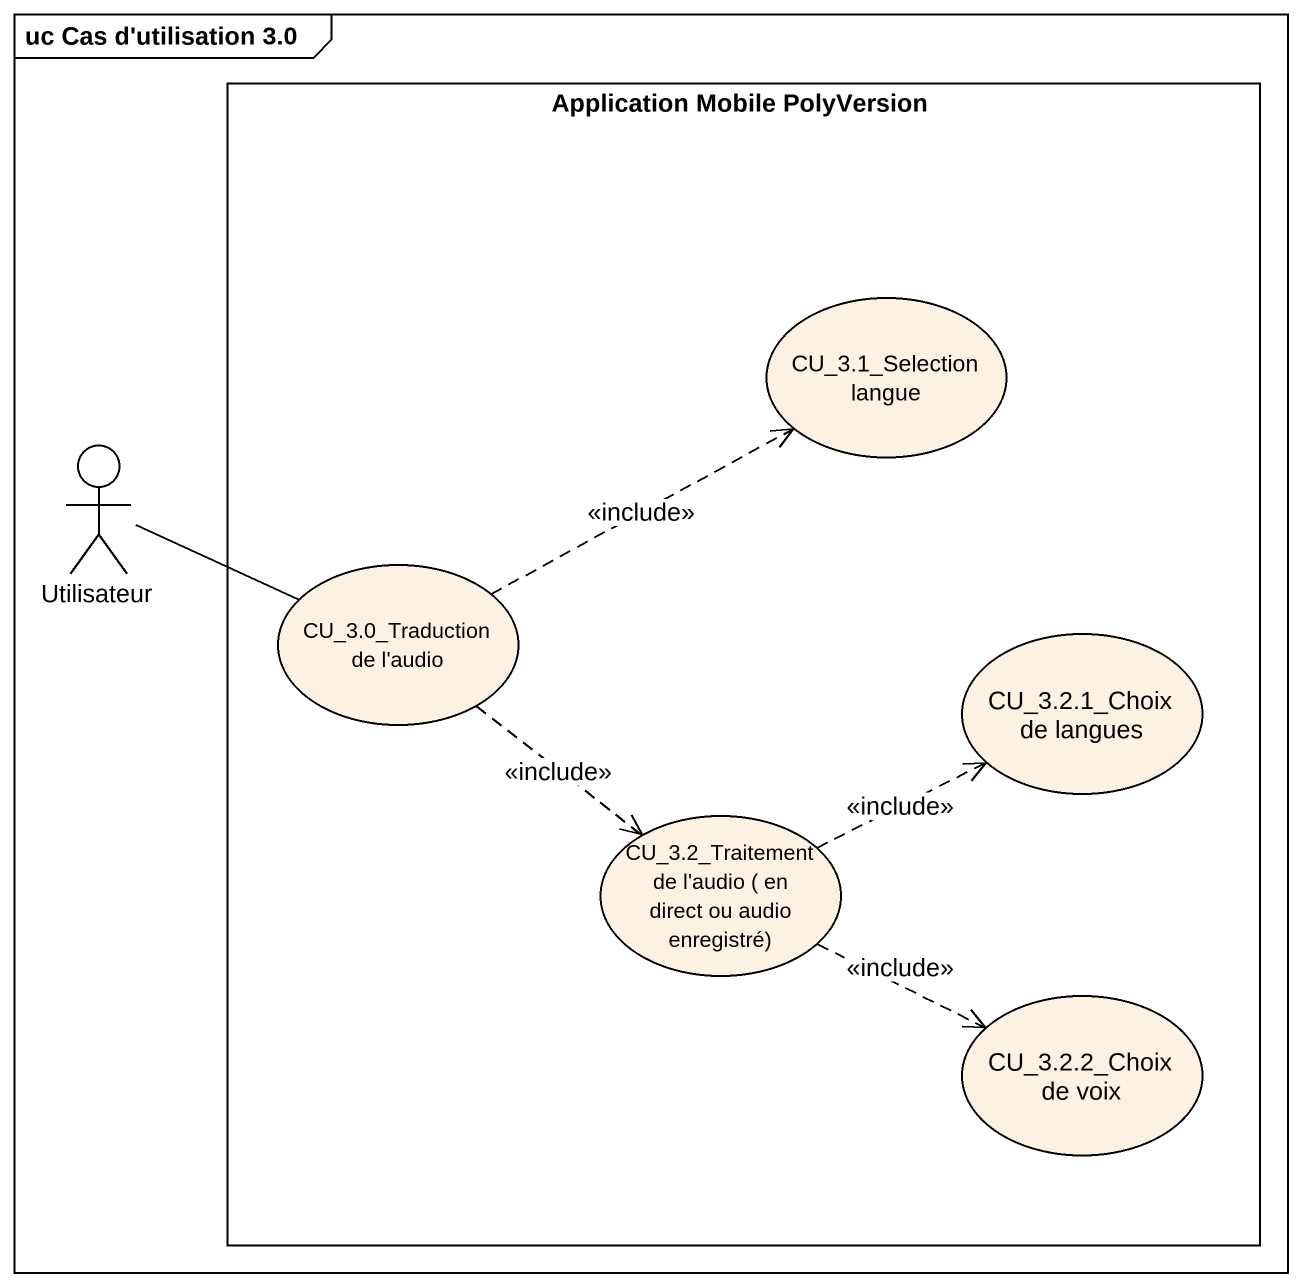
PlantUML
@startuml
mainframe uc Cas d'utilisation 3.0
rectangle "Application Mobile PolyVersion" as Application_Mobile {
  usecase "CU_3.1_Selection langue" as CU_3_1_Selection_langue
  usecase "CU_3.0_Traduction de l'audio" as CU_3_0_Traduction_de_l_audio
  usecase "CU_3.2.1_Choix de langues" as CU_3_2_1_Choix_de_langues
  usecase "CU_3.2_Traitement de l'audio ( en direct ou audio enregistré)" as CU_3_2_Traitement_de_l
  usecase "CU_3.2.2_Choix de voix" as CU_3_2_2_Choix_de_voix
}
actor Utilisateur
Utilisateur -right- CU_3_0_Traduction_de_l_audio
CU_3_0_Traduction_de_l_audio .right.> CU_3_1_Selection_langue : <<include>>
CU_3_0_Traduction_de_l_audio ..> CU_3_2_Traitement_de_l : <<include>>
CU_3_2_Traitement_de_l .right.> CU_3_2_1_Choix_de_langues : <<include>>
CU_3_2_Traitement_de_l .right.> CU_3_2_2_Choix_de_voix : <<include>>
@enduml
